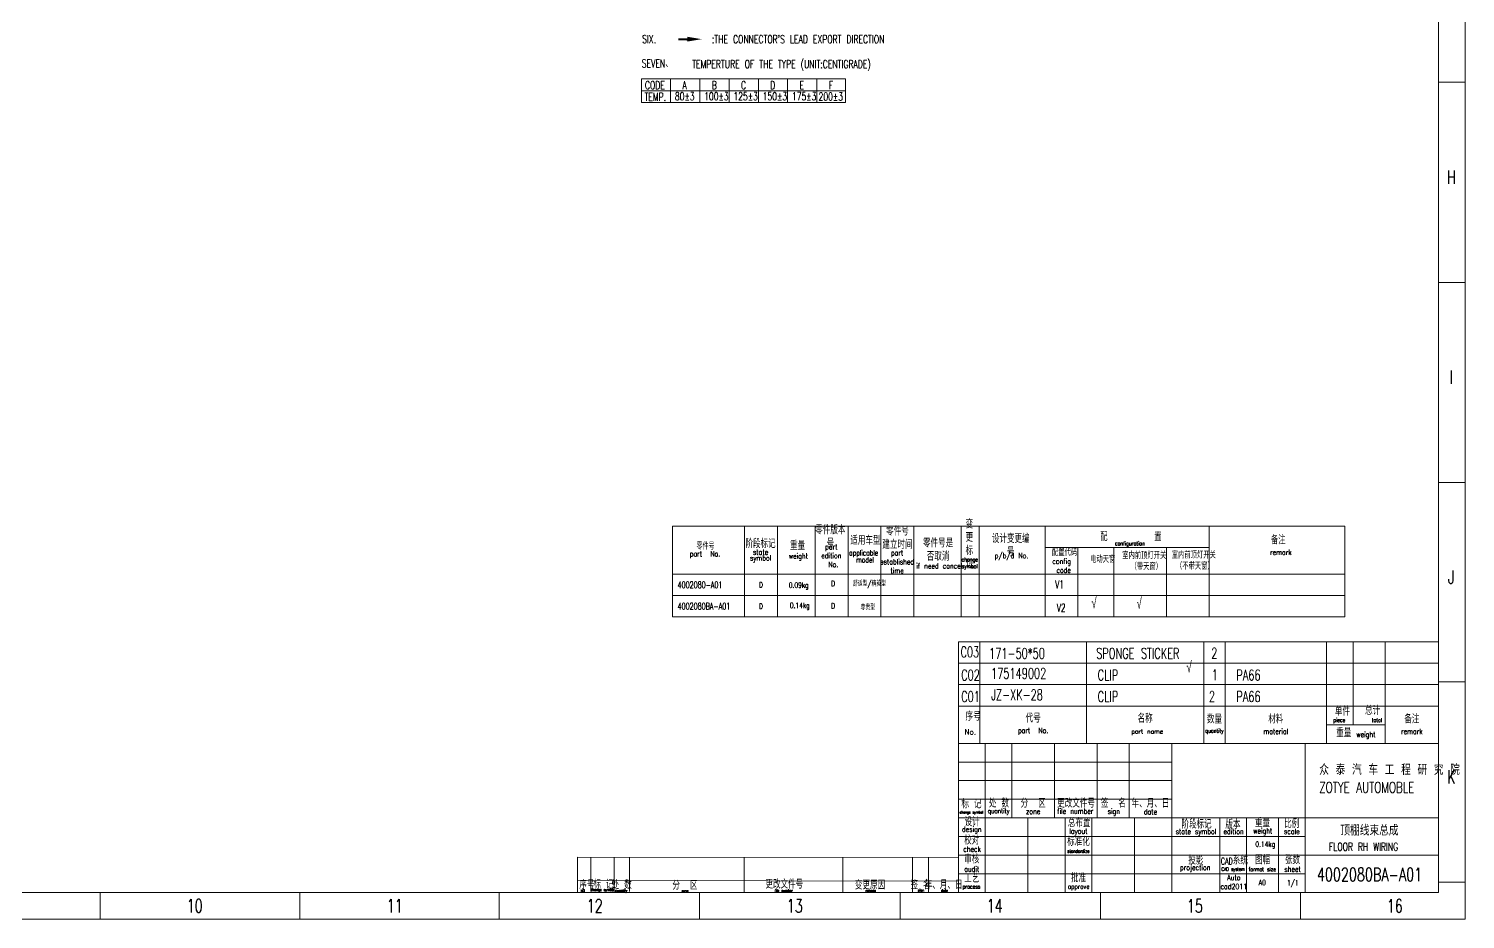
# Model space of a CAD drawing. Header units: millimetres. Extents: x 1000 to 2189, y 35 to 886.
# Drawn here: x 1650 to 2189, y 45 to 379 of the extents above; entities that cross this region are included whole.
import ezdxf
from ezdxf.enums import TextEntityAlignment as Align

# ---------------------------------------------------------------- set-up
doc = ezdxf.new("R2010")
doc.units = ezdxf.units.MM
doc.layers.add('0Filament', color=7, linetype='Continuous', lineweight=20)
doc.layers.add('2FRAME', color=2, linetype='Continuous', lineweight=70)
doc.layers.add('2FRAM', color=2, linetype='Continuous')
doc.styles.add('HZ', font='txt', dxfattribs={"width": 0.7, "height": 4, "bigfont": 'HZTXT'})
doc.styles.get("Standard").update_dxf_attribs({"font": 'txt.shx', "height": 5})
doc.styles.add('样式 1', font='txt.shx', dxfattribs={"width": 0.7})

msp = doc.modelspace()

# ---------------------------------------------------------------- hatches: boundary and pattern name
at = {"layer": '0Filament', "lineweight": 5}
msp.add_hatch(color=7, dxfattribs=at).paths.add_polyline_path([(1897.193, 374.993), (1893.787, 374.993), (1893.787, 374.217), (1897.193, 374.217)])

# ---------------------------------------------------------------- linework, layer by layer
at = {"color": 7, "lineweight": 5}
for p, q in [((2188.852, 44.501), (2188.852, 885.501)), ((2188.878, 358.56), (2178.894, 358.56)), ((2188.852, 283.422), (2178.95, 283.422)), ((2188.851, 208.393), (2178.949, 208.393)), ((1918.676, 191.934), (1918.676, 157.935)), ((1930.974, 191.934), (1930.974, 157.935)), ((1945.17, 191.934), (1945.17, 157.935)), ((1957.467, 191.934), (1957.467, 157.935)), ((1969.765, 191.934), (1969.765, 157.935)), ((1982.062, 191.934), (1982.062, 157.935)), ((1999.888, 191.934), (1999.888, 157.935)), ((2006.657, 191.934), (2006.657, 157.935)), ((2031.372, 191.934), (2031.372, 157.935)), ((2092.799, 191.934), (2092.799, 157.935)), ((2031.372, 183.934), (2092.799, 183.934)), ((2043.61, 183.934), (2043.61, 157.935)), ((2057.167, 183.934), (2057.167, 157.935)), ((2076.839, 183.934), (2076.839, 157.935)), ((1891.662, 173.934), (2143.701, 173.934)), ((1891.662, 165.935), (2143.701, 165.935)), ((2188.852, 133.579), (2178.95, 133.579)), ((1860.993, 54.865), (1860.993, 67.8)), ((1869.804, 54.634), (1869.804, 67.789)), ((1875.493, 54.865), (1875.493, 67.782)), ((1918.537, 54.557), (1918.537, 67.72)), ((1955.454, 54.557), (1955.454, 67.678)), ((1981.594, 54.501), (1981.594, 67.645)), ((1987.655, 54.501), (1987.655, 67.637)), ((1677.057, 54.492), (1677.057, 44.589)), ((1751.87, 54.493), (1751.87, 44.591)), ((1826.684, 54.492), (1826.684, 44.589)), ((1901.713, 54.493), (1901.713, 44.591)), ((1976.955, 54.519), (1976.955, 44.535)), ((2052.093, 54.493), (2052.093, 44.591)), ((2127.122, 44.589), (2127.122, 54.492)), ((2127.122, 54.492), (2127.122, 44.589)), ((2188.797, 58.441), (2178.894, 58.441)), ((2188.878, 58.441), (2178.894, 58.441)), ((999.852, 44.501), (2188.852, 44.501))]:
    msp.add_line(p, q, dxfattribs=at)
at = {"layer": '0Filament', "color": 7, "lineweight": 5}
for p, q in [((1879.963, 350.943), (1879.963, 359.711)), ((1879.963, 359.711), (1956.501, 359.711)), ((1890.933, 350.943), (1890.933, 359.711)), ((1901.903, 350.943), (1901.903, 359.711)), ((1912.873, 350.943), (1912.873, 359.711)), ((1923.843, 350.943), (1923.843, 359.711)), ((1934.813, 350.943), (1934.813, 359.711)), ((1945.783, 350.943), (1945.783, 359.711)), ((1956.501, 359.711), (1956.501, 350.943)), ((1879.963, 355.327), (1956.501, 355.327)), ((1956.501, 350.943), (1879.963, 350.943))]:
    msp.add_line(p, q, dxfattribs=at)
msp.add_lwpolyline([(1897.193, 374.9), (1897.193, 374.9), (1897.193, 374.158), (1897.193, 374.158)], close=True, dxfattribs=at)
msp.add_solid([(1897.193, 375.549), (1902.593, 374.649), (1897.193, 373.749)], dxfattribs=at)
at = {"layer": '2FRAM', "color": 7, "linetype": 'ByBlock', "lineweight": 5}
for p, q in [((1998.852, 148.564), (1998.852, 139.533)), ((2178.852, 148.564), (1998.852, 148.564)), ((2006.852, 148.564), (2006.852, 110.501)), ((2046.852, 110.501), (2046.852, 148.564)), ((2090.852, 110.501), (2090.852, 148.564)), ((2098.852, 110.501), (2098.852, 148.564)), ((2136.852, 110.501), (2136.852, 148.564)), ((2146.852, 117.501), (2146.852, 148.564)), ((2158.852, 110.501), (2158.852, 148.564)), ((1998.852, 124.501), (1998.852, 140.564)), ((2178.852, 140.564), (1998.852, 140.564)), ((1998.852, 132.564), (1998.852, 131.501)), ((2178.852, 132.564), (1998.852, 132.564)), ((1998.852, 124.501), (2178.852, 124.501)), ((1998.852, 110.501), (1998.852, 124.501)), ((2136.852, 117.501), (2158.852, 117.501))]:
    msp.add_line(p, q, dxfattribs=at)
at = {"layer": '2FRAM', "color": 7, "lineweight": 5}
msp.add_line((1998.852, 110.501), (1998.852, 140.564), dxfattribs=at)
at = {"layer": '2FRAME', "color": 7, "lineweight": 5}
for p, q in [((2178.852, 54.501), (2178.852, 875.501)), ((1891.662, 191.934), (1891.662, 157.935)), ((1891.662, 191.934), (2143.701, 191.934)), ((2143.701, 191.934), (2143.701, 157.935)), ((1891.662, 157.935), (2143.701, 157.935)), ((2178.852, 110.501), (1998.852, 110.501)), ((1856.039, 67.807), (1998.852, 67.622)), ((1856.039, 54.711), (1856.039, 67.807)), ((1009.852, 54.501), (2178.852, 54.501)), ((1856.039, 59.039), (1998.852, 58.829))]:
    msp.add_line(p, q, dxfattribs=at)
at = {"layer": '2FRAME', "color": 7, "linetype": 'ByBlock', "lineweight": 5}
for p, q in [((2178.852, 110.501), (2178.852, 138.501)), ((1998.852, 110.501), (1998.852, 54.501)), ((2008.852, 110.501), (2008.852, 82.501)), ((2018.852, 110.501), (2018.852, 82.501)), ((2034.852, 110.501), (2034.852, 82.501)), ((2050.852, 110.501), (2050.852, 82.501)), ((2062.852, 110.501), (2062.852, 82.501)), ((2078.852, 110.501), (2078.852, 54.501)), ((2128.852, 110.501), (2128.852, 54.501)), ((1998.852, 103.501), (2078.852, 103.501)), ((1998.852, 96.501), (2078.852, 96.501)), ((1998.852, 89.501), (2078.852, 89.501)), ((1998.852, 82.501), (2128.852, 82.501)), ((2008.852, 82.501), (2008.852, 54.501)), ((2024.852, 82.501), (2024.852, 54.501)), ((2038.852, 82.501), (2038.852, 54.501)), ((2048.852, 82.501), (2048.852, 54.501)), ((2064.852, 82.501), (2064.852, 54.501)), ((2096.852, 54.501), (2096.852, 82.501)), ((2106.852, 82.501), (2106.852, 54.501)), ((2118.852, 82.501), (2118.852, 54.501)), ((2128.852, 82.501), (2178.852, 82.501)), ((1998.852, 75.501), (2078.852, 75.501)), ((2078.852, 75.501), (2128.852, 75.501)), ((1998.852, 68.501), (2078.852, 68.501)), ((2078.852, 68.501), (2178.852, 68.501)), ((1998.852, 61.501), (2078.852, 61.501)), ((2078.852, 61.501), (2128.852, 61.501))]:
    msp.add_line(p, q, dxfattribs=at)

# ---------------------------------------------------------------- texts
at = {"color": 7, "lineweight": 5, "style": 'HZ'}
for s, height, width, p in [('配         置', 3, 0.67, (2052.049, 186.422)), ('零件号', 2.5, 0.67, (1900.625, 183.175)), ('备注', 3, 0.67, (2116.039, 185.184)), ('applicable', 2, 0.67, (1957.876, 180.987)), ('model', 2, 0.67, (1960.515, 178.325)), ('电动天窗', 2.5, 0.7, (2048.193, 178.28)), ('D', 2, 0.67, (1924.062, 168.965)), ('0.09kg', 2, 0.67, (1935.241, 168.854)), ('D', 2, 0.67, (1951.146, 169.444)), ('舒适型/精英型', 2, 0.67, (1959.304, 169.422)), ('V1', 3, 0.67, (2035.13, 168.601)), ('D', 2, 0.67, (1924.062, 160.965)), ('0.14kg', 2, 0.67, (1935.627, 161.265)), ('D', 2, 0.67, (1951.144, 161.089)), ('尊贵型', 2, 0.67, (1962.161, 160.56)), ('V2', 3, 0.67, (2035.733, 159.883)), ('0.14kg', 2, 0.67, (2110.161, 71.66)), ('A0', 2, 0.67, (2111.455, 57.319)), ('1/1', 2, 0.67, (2122.054, 57.204))]:
    msp.add_text(s, height=height, dxfattribs=dict(at, width=width)).set_placement(p)
at = {"color": 7, "lineweight": 5, "style": 'HZ', "width": 0.67}
for p in [(2049.694, 160.024), (2066.614, 159.805), (2085.326, 135.904)]:
    msp.add_text('√', height=4, dxfattribs=at).set_placement(p, align=Align.BOTTOM_CENTER)
at = {"color": 7, "lineweight": 5}
for s, insert, char_height, width, attachment_point, style in [('H', (2183.635, 322.879), 5, 50, 5, 'HZ'), ('I', (2183.635, 247.879), 5, 50, 5, 'HZ'), ('{\\C7;零件版本号}', (1950.812, 187.969), 3, 11.575, 5, 'HZ'), ('{\\C7;零件号\\P建立时间}', (1975.981, 187.477), 3, 11.575, 5, 'HZ'), ('{\\C7;变更标记}', (2002.949, 185.153), 3, 4.51884, 5, 'HZ'), ('阶段标记', (1924.629, 185.262), 3, 26, 5, 'HZ'), ('state ', (1924.686, 182.237), 2, 18, 5, 'HZ'), ('{\\C7;重量}', (1938.54, 184.621), 3, 11.575, 5, 'HZ'), ('{\\H0.6667x;part \\Pedition\\P No.}', (1951.186, 180.924), 3, 16.82628, 5, 'HZ'), ('{\\C7;适用车型}', (1963.968, 186.494), 3, 11.575, 5, 'HZ'), ('{\\C7;零件号是否取消}', (1991.218, 183.031), 3, 11.575, 5, 'HZ'), ('{\\C7;设计变更编号}', (2018.464, 184.698), 3, 16.02285, 5, 'HZ'), ('配置代码', (2038.639, 182.067), 2.5, 10.21035, 5, 'HZ'), ('configuration', (2057.528, 186.257), 1.5, 15.72333, 1, 'HZ'), ('remark', (2115.713, 183.162), 2, 11.6956, 1, 'HZ'), ('\\P{\\H0.6667x;part  No.}', (1903.813, 183.763), 3, 16.82628, 5, 'HZ'), ('symbol', (1924.686, 179.696), 2, 18, 5, 'HZ'), ('{\\C7;weight}', (1935.244, 181.776), 2, 11.6956, 1, 'HZ'), ('{\\C7;part established time}', (1975.85, 178.634), 2, 14.99556, 5, 'HZ'), ('{\\C7;if need cancel}', (1991.655, 177.059), 2, 23.47333, 5, 'HZ'), ('change', (2003.072, 179.211), 1.5, 18, 5, 'HZ'), ('{\\C7;p/b/d No.}', (2018.741, 180.59), 2, 16.02285, 5, 'HZ'), ('config\\P code', (2037.543, 177.13), 2, 14.67667, 5, 'HZ'), ('室内前顶灯开关\\P  （带天窗）', (2060.248, 182.187), 2.5, 21.168, 1, 'HZ'), ('室内前顶灯开关\\P （不带天窗）', (2078.842, 182.376), 2.5, 25.0827, 1, 'HZ'), ('symbol', (2003.072, 176.67), 1.5, 18, 5, 'HZ'), ('J', (2183.635, 172.879), 5, 50, 5, 'HZ'), ('4002080-A01', (1893.548, 171.178), 2.5, 43.2, 1, 'HZ'), ('4002080BA-A01', (1893.548, 163.179), 2.5, 43.2, 1, 'HZ'), ('{\\Ftxt,hztxt|c134;众 泰 汽 车 工 程 研 究 院}\\PZOTYE AUTOMOBLE', (2134.135, 102.658), 4, 50, 1, '样式 1'), ('K', (2183.635, 97.879), 5, 50, 5, 'HZ'), ('{\\C7;标 记}', (2003.738, 87.646), 3, 10, 5, 'HZ'), ('处 数', (2014.033, 87.895), 3, 10, 5, 'HZ'), ('分  区', (2026.852, 87.884), 3, 16, 5, 'HZ'), ('更改文件号', (2042.943, 87.895), 3, 16, 5, 'HZ'), ('签  名', (2056.943, 87.895), 3, 12, 5, 'HZ'), ('年、月、日', (2070.852, 87.884), 3, 16, 5, 'HZ'), ('{\\C7;change symbol}', (2003.738, 84.506), 1, 10, 5, 'HZ'), ('设计', (2003.982, 80.944), 3, 10, 5, 'HZ'), ('{\\C7;quantity}', (2013.909, 84.854), 1.8, 10, 5, 'HZ'), ('{\\C7;zone}', (2026.866, 84.992), 2, 16, 5, 'HZ'), ('{\\C7;file number}', (2042.664, 85.069), 2, 16, 5, 'HZ'), ('总布置', (2044.137, 80.553), 3, 10, 5, 'HZ'), ('{\\C7;sign}', (2057.095, 84.683), 2, 12, 5, 'HZ'), ('{\\C7;date}', (2070.852, 84.813), 2, 16, 5, 'HZ'), ('阶段标记', (2088.108, 80.047), 3, 26, 5, 'HZ'), ('版本', (2101.768, 78.448), 3, 9.7219, 8, 'HZ'), ('{\\C7;重量}', (2112.832, 80.608), 3, 11.575, 5, 'HZ'), ('比例', (2123.804, 80.247), 3, 12, 5, 'HZ'), ('{\\C7;design}', (2003.852, 77.919), 2, 10, 5, 'HZ'), ('校对', (2003.852, 74.051), 3, 10, 5, 'HZ'), ('{\\C7;layout}', (2040.42, 78.576), 2, 10, 1, 'HZ'), ('{\\C7;state symbol}', (2087.922, 77.109), 2, 18, 5, 'HZ'), ('{\\C7;edition}', (2102.01, 77.429), 2, 10, 5, 'HZ'), ('{\\C7;weight}', (2109.335, 78.681), 2, 11.6956, 1, 'HZ'), ('{\\C7;scale}', (2123.852, 77.464), 2, 10, 5, 'HZ'), ('顶棚线束总成', (2152.949, 77.867), 4, 50, 5, 'HZ'), ('{\\C7;check}', (2003.966, 70.826), 2, 10, 5, 'HZ'), ('{\\C7;standardize}', (2043.818, 70.063), 1.25, 10, 5, 'HZ'), ('标准化', (2043.852, 73.536), 3, 10, 5, 'HZ'), ('{\\H1.2x;FLOOR RH WIRING}', (2137.775, 73.207), 2.5, 80.67778, 1, 'HZ'), ('审核', (2003.852, 66.936), 3, 10, 5, 'HZ'), ('{\\C7;projection}', (2087.625, 63.591), 2, 18.4458, 5, 'HZ'), ('{\\C7;投影}', (2087.852, 66.535), 3, 18, 5, 'HZ'), ('{\\C7;CAD\\H1.2x;系统}', (2102.295, 66.535), 2.5, 9.9289, 5, 'HZ'), ('图幅', (2112.914, 66.688), 3, 12, 5, 'HZ'), ('{\\C7;张数}', (2124.134, 66.682), 3, 10.2521, 5, 'HZ'), ('{\\C7;标 记}', (1865.731, 57.483), 3, 10, 5, 'HZ'), ('更改文件号', (1933.555, 57.524), 3, 16, 5, 'HZ'), ('{\\C7;audit}', (2003.852, 63.346), 2, 10, 5, 'HZ'), ('工艺', (2003.852, 59.81), 3, 10, 5, 'HZ'), ('批准', (2043.852, 59.87), 3, 10, 5, 'HZ'), ('{\\C7;CAD system}', (2101.812, 63.09), 1.25, 9.2394, 5, 'HZ'), ('{\\C7;format size}', (2107.649, 64.017), 1.5, 12, 1, 'HZ'), ('{\\C7;sheet}', (2124.134, 63.306), 2, 10.4886, 5, 'HZ'), ('4002080BA-A01', (2152.981, 61.333), 5, 50, 5, 'HZ'), ('序号', (1856.682, 58.866), 3, 18.7219, 1, 'HZ'), ('NO', (1857.991, 55.227), 1, 10, 5, 'HZ'), ('{\\C7;change symbol}', (1865.386, 55.433), 1, 10, 5, 'HZ'), ('处 数', (1872.568, 57.308), 3, 10, 5, 'HZ'), ('{\\C7;quantity}', (1872.445, 55.143), 1, 10, 5, 'HZ'), ('分  区', (1896.302, 57.087), 3, 16, 5, 'HZ'), ('{\\C7;zone}', (1896.316, 55.181), 1, 10, 5, 'HZ'), ('{\\C7;file number}', (1933.374, 55.293), 1, 10, 5, 'HZ'), ('{\\C7;变更原因}', (1965.688, 57.219), 3, 25.37287, 5, 'HZ'), ('reason', (1965.953, 55.208), 1, 10, 5, 'HZ'), ('签 名', (1984.649, 57.231), 3, 12, 5, 'HZ'), ('{\\Ftxt.shx|c0;sign}', (1984.814, 55.21), 1, 10, 5, 'HZ'), ('年、月、日', (1993.293, 57.336), 3, 16, 5, 'HZ'), ('{\\C7;date}', (1993.603, 55.283), 1, 10, 5, 'HZ'), ('{\\C7;process}', (2003.727, 56.499), 1.5, 10, 5, 'HZ'), ('{\\C7;approve}', (2043.921, 56.484), 1.8, 10, 5, 'HZ'), ('10', (1712.47, 49.501), 5, 50, 5, 'HZ'), ('11', (1787.47, 49.501), 5, 50, 5, 'HZ'), ('12', (1862.47, 49.501), 5, 50, 5, 'HZ'), ('13', (1937.47, 49.501), 5, 50, 5, 'HZ'), ('14', (2012.47, 49.501), 5, 50, 5, 'HZ'), ('15', (2087.47, 49.501), 5, 50, 5, 'HZ'), ('16', (2162.47, 49.501), 5, 50, 5, 'HZ')]:
    msp.add_mtext(s, dxfattribs=dict(at, insert=insert, char_height=char_height, width=width, attachment_point=attachment_point, style=style))
at = {"layer": '0Filament', "color": 7, "lineweight": 5, "style": 'HZ'}
for s, height, width, p in [('SIX.', 3, 0.7, (1880.271, 373.175)), (":THE CONNECTOR'S LEAD EXPORT DIRECTION", 3, 0.7, (1906.439, 373.13)), ('SEVEN、', 3, 0.7, (1880.101, 364.063)), ('TEMPERTURE OF THE TYPE (UNIT:CENTIGRADE)', 3, 0.7, (1899.001, 363.792)), ('C03', 4, 0.67, (1999.614, 142.774)), ('171-50*50', 4, 0.67, (2010.361, 142.247)), ('SPONGE STICKER', 4, 0.67, (2050.508, 142.247)), ('2', 4, 0.67, (2093.646, 142.348)), ('C02', 4, 0.67, (1999.877, 134.09)), ('175149002 ', 4, 0.67, (2011.099, 134.744)), ('CLIP', 4, 0.67, (2051.059, 134.09)), ('1', 4, 0.67, (2093.834, 134.154)), ('PA66', 4, 0.67, (2103.054, 134.09)), ('C01', 4, 0.67, (1999.877, 126.059)), ('JZ-XK-28 ', 4, 0.67, (2011.099, 126.712)), ('CLIP', 4, 0.67, (2051.059, 126.059)), ('2', 4, 0.67, (2092.788, 126.122)), ('PA66', 4, 0.67, (2103.054, 126.059)), ('单件', 3, 0.7, (2139.996, 120.974)), ('总计', 3, 0.7, (2151.308, 121.199)), ('序号', 3, 0.7, (2001.513, 119.046)), ('piece', 1.5, 0.7, (2139.424, 118.471)), ('     total', 1.5, 0.7, (2148.103, 118.471))]:
    msp.add_text(s, height=height, dxfattribs=dict(at, width=width)).set_placement(p)
for s, insert, char_height, width, attachment_point in [('CODE', (1881.303, 358.876), 3, 18.7219, 1), ('A', (1895.372, 358.876), 3, 18.7219, 1), ('B', (1906.342, 358.876), 3, 18.7219, 1), ('C', (1917.312, 358.876), 3, 18.7219, 1), ('D', (1928.282, 358.876), 3, 18.7219, 1), ('E', (1939.252, 358.876), 3, 18.7219, 1), ('F', (1950.222, 358.876), 3, 18.7219, 1), ('TEMP.', (1881.113, 354.492), 3, 18.7219, 1), ('80{\\F|c134;±3}', (1892.521, 354.711), 3, 18.7219, 1), ('100±3', (1903.491, 354.711), 3, 18.7219, 1), ('125±3', (1914.461, 354.711), 3, 18.7219, 1), ('150±3', (1925.431, 354.711), 3, 18.7219, 1), ('175±3', (1936.401, 354.711), 3, 18.7219, 1), ('200±3', (1946.384, 354.601), 3, 18.7219, 1), ('代号\\P{\\H0.6667x;part  No.}', (2026.852, 117.501), 3, 44, 5), ('名称', (2068.852, 119.711), 3, 8, 5), ('数量\\P{\\H0.5x;quantity}', (2094.852, 117.501), 3, 8, 5), ('材料\\P{\\H0.6667x;material}', (2117.852, 117.501), 3, 38, 5), ('备注\\P{\\H0.6667x;remark}', (2168.852, 117.501), 3, 20, 5), ('重量 {\\H0.6667x;weight}', (2147.852, 114.001), 3, 38, 5), ('{\\C7;Auto\\Pcad2011 }', (2102.098, 58.478), 2, 9.2394, 5)]:
    msp.add_mtext(s, dxfattribs=dict(at, insert=insert, char_height=char_height, width=width, attachment_point=attachment_point))
at = {"layer": '0Filament', "color": 7, "lineweight": 5}
for s, insert, char_height, width, attachment_point in [('{\\Ftxt.shx,hztxt.shx;No.}', (2001.109, 115.771), 2, 6.9857, 1), ('{\\Ftxt.shx,hztxt.shx;part name}', (2069.636, 114.688), 1.64062, 30.3154, 5)]:
    msp.add_mtext(s, dxfattribs=dict(at, insert=insert, char_height=char_height, width=width, attachment_point=attachment_point))

doc.saveas('drawing.dxf')
